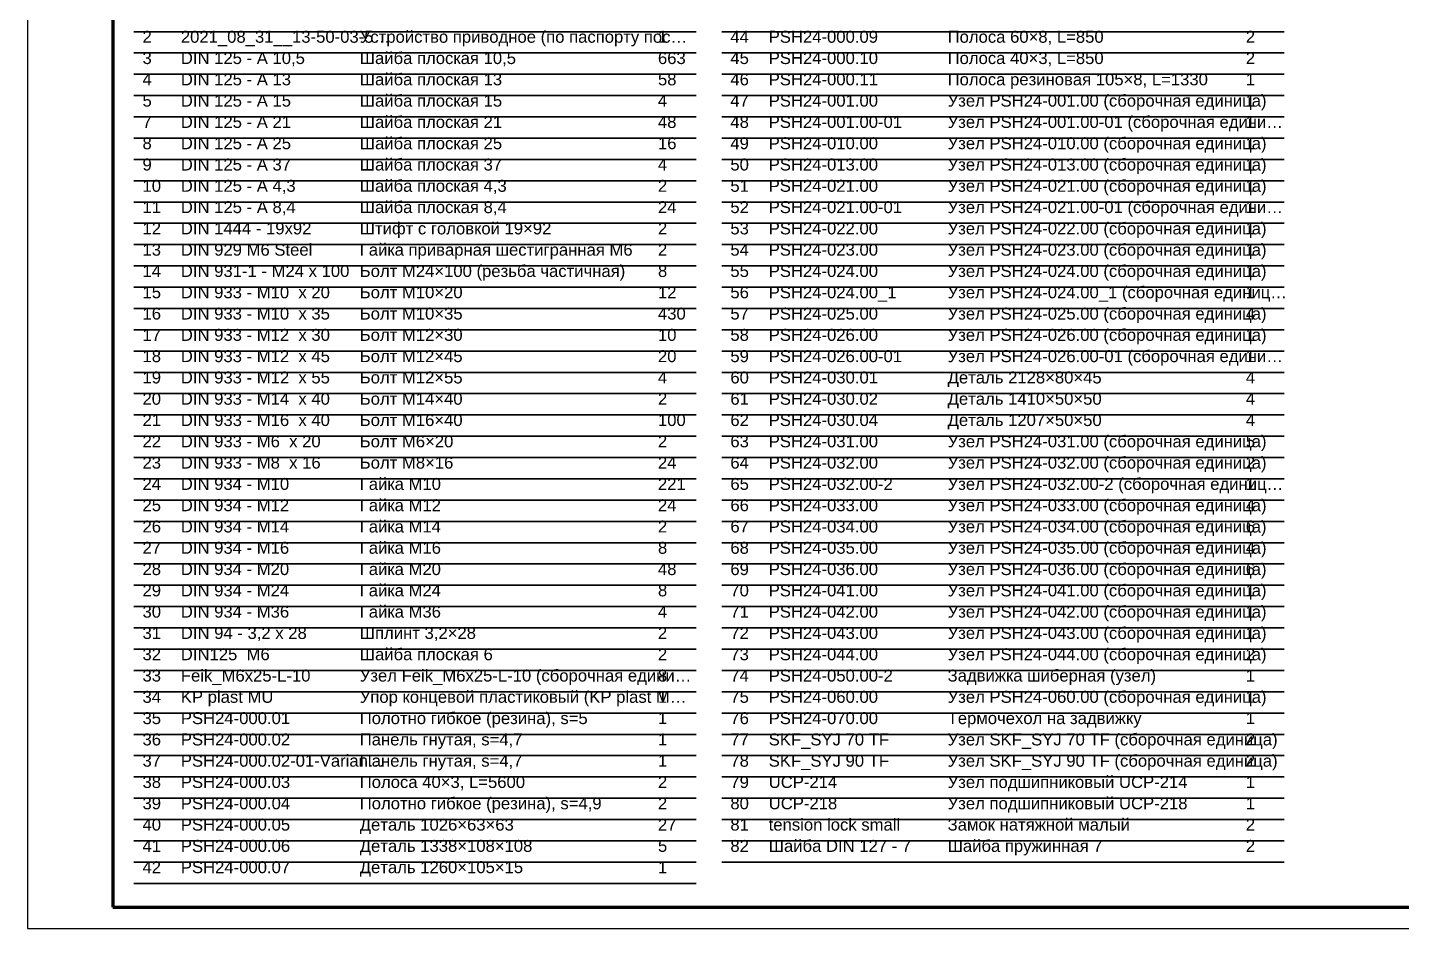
# Model space of a CAD drawing. Header units: millimetres. Extents: x 0 to 594, y 0 to 420.
# Drawn here: x 0 to 322.6, y 0 to 211.6 of the extents above; entities that cross this region are included whole.
import ezdxf

# ---------------------------------------------------------------- set-up
doc = ezdxf.new("R2010")
doc.units = ezdxf.units.MM
doc.styles.add('GOST', font='Arial')

msp = doc.modelspace()

# ---------------------------------------------------------------- linework, layer by layer
at = {"color": 8, "lineweight": 35}
for p, q in [((25, 210.6), (157, 210.6)), ((163, 210.6), (295, 210.6)), ((25, 205.6), (157, 205.6)), ((163, 205.6), (295, 205.6)), ((25, 200.6), (157, 200.6)), ((163, 200.6), (295, 200.6)), ((25, 195.6), (157, 195.6)), ((163, 195.6), (295, 195.6)), ((25, 190.6), (157, 190.6)), ((163, 190.6), (295, 190.6)), ((25, 185.6), (157, 185.6)), ((163, 185.6), (295, 185.6)), ((25, 180.6), (157, 180.6)), ((163, 180.6), (295, 180.6)), ((25, 175.6), (157, 175.6)), ((163, 175.6), (295, 175.6)), ((25, 170.6), (157, 170.6)), ((163, 170.6), (295, 170.6)), ((25, 165.6), (157, 165.6)), ((163, 165.6), (295, 165.6)), ((25, 160.6), (157, 160.6)), ((163, 160.6), (295, 160.6)), ((25, 155.6), (157, 155.6)), ((163, 155.6), (295, 155.6)), ((25, 150.6), (157, 150.6)), ((163, 150.6), (295, 150.6)), ((25, 145.6), (157, 145.6)), ((163, 145.6), (295, 145.6)), ((25, 140.6), (157, 140.6)), ((163, 140.6), (295, 140.6)), ((25, 135.6), (157, 135.6)), ((163, 135.6), (295, 135.6)), ((25, 130.6), (157, 130.6)), ((163, 130.6), (295, 130.6)), ((25, 125.6), (157, 125.6)), ((163, 125.6), (295, 125.6)), ((25, 120.6), (157, 120.6)), ((163, 120.6), (295, 120.6)), ((25, 115.6), (157, 115.6)), ((163, 115.6), (295, 115.6)), ((25, 110.6), (157, 110.6)), ((163, 110.6), (295, 110.6)), ((25, 105.6), (157, 105.6)), ((163, 105.6), (295, 105.6)), ((25, 100.6), (157, 100.6)), ((163, 100.6), (295, 100.6)), ((25, 95.6), (157, 95.6)), ((163, 95.6), (295, 95.6)), ((25, 90.6), (157, 90.6)), ((163, 90.6), (295, 90.6)), ((25, 85.6), (157, 85.6)), ((163, 85.6), (295, 85.6)), ((25, 80.6), (157, 80.6)), ((163, 80.6), (295, 80.6)), ((25, 75.6), (157, 75.6)), ((163, 75.6), (295, 75.6)), ((25, 70.6), (157, 70.6)), ((163, 70.6), (295, 70.6)), ((25, 65.6), (157, 65.6)), ((163, 65.6), (295, 65.6)), ((25, 60.6), (157, 60.6)), ((163, 60.6), (295, 60.6)), ((25, 55.6), (157, 55.6)), ((163, 55.6), (295, 55.6)), ((25, 50.6), (157, 50.6)), ((163, 50.6), (295, 50.6)), ((25, 45.6), (157, 45.6)), ((163, 45.6), (295, 45.6)), ((25, 40.6), (157, 40.6)), ((163, 40.6), (295, 40.6)), ((25, 35.6), (157, 35.6)), ((163, 35.6), (295, 35.6)), ((25, 30.6), (157, 30.6)), ((163, 30.6), (295, 30.6)), ((25, 25.6), (157, 25.6)), ((163, 25.6), (295, 25.6)), ((25, 20.6), (157, 20.6)), ((163, 20.6), (295, 20.6)), ((25, 15.6), (157, 15.6)), ((163, 15.6), (295, 15.6)), ((25, 10.6), (157, 10.6))]:
    msp.add_line(p, q, dxfattribs=at)
at = {"color": 7, "lineweight": 25}
msp.add_lwpolyline([(0, 0), (594, 0), (594, 420), (0, 420)], close=True, dxfattribs=at)
at = {"color": 7, "lineweight": 70}
msp.add_lwpolyline([(20, 5), (589, 5), (589, 415), (20, 415)], close=True, dxfattribs=at)

# ---------------------------------------------------------------- texts
at = {"color": 3, "style": 'GOST'}
for s, p in [('2', (27, 208)), ('2021_08_31__13-50-03-5…', (36, 208)), ('Устройство приводное (по паспорту пос…', (78, 208)), ('1', (148, 208)), ('44', (165, 208)), ('PSH24-000.09', (174, 208)), ('Полоса 60×8, L=850', (216, 208)), ('2', (286, 208)), ('3', (27, 203)), ('DIN 125 - A 10,5', (36, 203)), ('Шайба плоская 10,5', (78, 203)), ('663', (148, 203)), ('45', (165, 203)), ('PSH24-000.10', (174, 203)), ('Полоса 40×3, L=850', (216, 203)), ('2', (286, 203)), ('4', (27, 198)), ('DIN 125 - A 13', (36, 198)), ('Шайба плоская 13', (78, 198)), ('58', (148, 198)), ('46', (165, 198)), ('PSH24-000.11', (174, 198)), ('Полоса резиновая 105×8, L=1330', (216, 198)), ('1', (286, 198)), ('5', (27, 193)), ('DIN 125 - A 15', (36, 193)), ('Шайба плоская 15', (78, 193)), ('4', (148, 193)), ('47', (165, 193)), ('PSH24-001.00', (174, 193)), ('Узел PSH24-001.00 (сборочная единица)', (216, 193)), ('1', (286, 193)), ('7', (27, 188)), ('DIN 125 - A 21', (36, 188)), ('Шайба плоская 21', (78, 188)), ('48', (148, 188)), ('48', (165, 188)), ('PSH24-001.00-01', (174, 188)), ('Узел PSH24-001.00-01 (сборочная едини…', (216, 188)), ('1', (286, 188)), ('8', (27, 183)), ('DIN 125 - A 25', (36, 183)), ('Шайба плоская 25', (78, 183)), ('16', (148, 183)), ('49', (165, 183)), ('PSH24-010.00', (174, 183)), ('Узел PSH24-010.00 (сборочная единица)', (216, 183)), ('1', (286, 183)), ('9', (27, 178)), ('DIN 125 - A 37', (36, 178)), ('Шайба плоская 37', (78, 178)), ('4', (148, 178)), ('50', (165, 178)), ('PSH24-013.00', (174, 178)), ('Узел PSH24-013.00 (сборочная единица)', (216, 178)), ('1', (286, 178)), ('10', (27, 173)), ('DIN 125 - A 4,3', (36, 173)), ('Шайба плоская 4,3', (78, 173)), ('2', (148, 173)), ('51', (165, 173)), ('PSH24-021.00', (174, 173)), ('Узел PSH24-021.00 (сборочная единица)', (216, 173)), ('1', (286, 173)), ('Шайба плоская 8,4', (78, 168)), ('Узел PSH24-021.00-01 (сборочная едини…', (216, 168)), ('11', (27, 168)), ('DIN 125 - A 8,4', (36, 168)), ('24', (148, 168)), ('52', (165, 168)), ('PSH24-021.00-01', (174, 168)), ('1', (286, 168)), ('12', (27, 163)), ('DIN 1444 - 19x92', (36, 163)), ('Штифт с головкой 19×92', (78, 163)), ('2', (148, 163)), ('53', (165, 163)), ('PSH24-022.00', (174, 163)), ('Узел PSH24-022.00 (сборочная единица)', (216, 163)), ('1', (286, 163)), ('13', (27, 158)), ('DIN 929 M6 Steel', (36, 158)), ('Гайка приварная шестигранная М6', (78, 158)), ('2', (148, 158)), ('54', (165, 158)), ('PSH24-023.00', (174, 158)), ('Узел PSH24-023.00 (сборочная единица)', (216, 158)), ('1', (286, 158)), ('14', (27, 153)), ('DIN 931-1 - M24 x 100', (36, 153)), ('Болт М24×100 (резьба частичная)', (78, 153)), ('8', (148, 153)), ('55', (165, 153)), ('PSH24-024.00', (174, 153)), ('Узел PSH24-024.00 (сборочная единица)', (216, 153)), ('1', (286, 153)), ('15', (27, 148)), ('DIN 933 - M10  x 20', (36, 148)), ('Болт М10×20', (78, 148)), ('12', (148, 148)), ('56', (165, 148)), ('PSH24-024.00_1', (174, 148)), ('Узел PSH24-024.00_1 (сборочная единиц…', (216, 148)), ('1', (286, 148)), ('16', (27, 143)), ('DIN 933 - M10  x 35', (36, 143)), ('Болт М10×35', (78, 143)), ('430', (148, 143)), ('57', (165, 143)), ('PSH24-025.00', (174, 143)), ('Узел PSH24-025.00 (сборочная единица)', (216, 143)), ('4', (286, 143)), ('17', (27, 138)), ('DIN 933 - M12  x 30', (36, 138)), ('Болт М12×30', (78, 138)), ('10', (148, 138)), ('58', (165, 138)), ('PSH24-026.00', (174, 138)), ('Узел PSH24-026.00 (сборочная единица)', (216, 138)), ('1', (286, 138)), ('18', (27, 133)), ('DIN 933 - M12  x 45', (36, 133)), ('Болт М12×45', (78, 133)), ('20', (148, 133)), ('59', (165, 133)), ('PSH24-026.00-01', (174, 133)), ('Узел PSH24-026.00-01 (сборочная едини…', (216, 133)), ('1', (286, 133)), ('19', (27, 128)), ('DIN 933 - M12  x 55', (36, 128)), ('Болт М12×55', (78, 128)), ('4', (148, 128)), ('60', (165, 128)), ('PSH24-030.01', (174, 128)), ('Деталь 2128×80×45', (216, 128)), ('4', (286, 128)), ('20', (27, 123)), ('DIN 933 - M14  x 40', (36, 123)), ('Болт М14×40', (78, 123)), ('2', (148, 123)), ('61', (165, 123)), ('PSH24-030.02', (174, 123)), ('Деталь 1410×50×50', (216, 123)), ('4', (286, 123)), ('21', (27, 118)), ('DIN 933 - M16  x 40', (36, 118)), ('Болт М16×40', (78, 118)), ('100', (148, 118)), ('62', (165, 118)), ('PSH24-030.04', (174, 118)), ('Деталь 1207×50×50', (216, 118)), ('4', (286, 118)), ('22', (27, 113)), ('DIN 933 - M6  x 20', (36, 113)), ('Болт М6×20', (78, 113)), ('2', (148, 113)), ('63', (165, 113)), ('PSH24-031.00', (174, 113)), ('Узел PSH24-031.00 (сборочная единица)', (216, 113)), ('5', (286, 113)), ('23', (27, 108)), ('DIN 933 - M8  x 16', (36, 108)), ('Болт М8×16', (78, 108)), ('24', (148, 108)), ('64', (165, 108)), ('PSH24-032.00', (174, 108)), ('Узел PSH24-032.00 (сборочная единица)', (216, 108)), ('2', (286, 108)), ('24', (27, 103)), ('DIN 934 - M10', (36, 103)), ('Гайка М10', (78, 103)), ('221', (148, 103)), ('65', (165, 103)), ('PSH24-032.00-2', (174, 103)), ('Узел PSH24-032.00-2 (сборочная единиц…', (216, 103)), ('1', (286, 103)), ('25', (27, 98)), ('DIN 934 - M12', (36, 98)), ('Гайка М12', (78, 98)), ('24', (148, 98)), ('66', (165, 98)), ('PSH24-033.00', (174, 98)), ('Узел PSH24-033.00 (сборочная единица)', (216, 98)), ('4', (286, 98)), ('26', (27, 93)), ('DIN 934 - M14', (36, 93)), ('Гайка М14', (78, 93)), ('2', (148, 93)), ('67', (165, 93)), ('PSH24-034.00', (174, 93)), ('Узел PSH24-034.00 (сборочная единица)', (216, 93)), ('6', (286, 93)), ('27', (27, 88)), ('DIN 934 - M16', (36, 88)), ('Гайка М16', (78, 88)), ('8', (148, 88)), ('68', (165, 88)), ('PSH24-035.00', (174, 88)), ('Узел PSH24-035.00 (сборочная единица)', (216, 88)), ('4', (286, 88)), ('28', (27, 83)), ('DIN 934 - M20', (36, 83)), ('Гайка М20', (78, 83)), ('48', (148, 83)), ('69', (165, 83)), ('PSH24-036.00', (174, 83)), ('Узел PSH24-036.00 (сборочная единица)', (216, 83)), ('6', (286, 83)), ('29', (27, 78)), ('DIN 934 - M24', (36, 78)), ('Гайка М24', (78, 78)), ('8', (148, 78)), ('70', (165, 78)), ('PSH24-041.00', (174, 78)), ('Узел PSH24-041.00 (сборочная единица)', (216, 78)), ('1', (286, 78)), ('30', (27, 73)), ('DIN 934 - M36', (36, 73)), ('Гайка М36', (78, 73)), ('4', (148, 73)), ('71', (165, 73)), ('PSH24-042.00', (174, 73)), ('Узел PSH24-042.00 (сборочная единица)', (216, 73)), ('1', (286, 73)), ('Узел PSH24-043.00 (сборочная единица)', (216, 68)), ('31', (27, 68)), ('DIN 94 - 3,2 x 28', (36, 68)), ('Шплинт 3,2×28', (78, 68)), ('2', (148, 68)), ('72', (165, 68)), ('PSH24-043.00', (174, 68)), ('1', (286, 68)), ('32', (27, 63)), ('DIN125  M6', (36, 63)), ('Шайба плоская 6', (78, 63)), ('2', (148, 63)), ('73', (165, 63)), ('PSH24-044.00', (174, 63)), ('Узел PSH24-044.00 (сборочная единица)', (216, 63)), ('2', (286, 63)), ('33', (27, 58)), ('Feik_M6x25-L-10', (36, 58)), ('Узел Feik_M6x25-L-10 (сборочная едини…', (78, 58)), ('8', (148, 58)), ('74', (165, 58)), ('PSH24-050.00-2', (174, 58)), ('Задвижка шиберная (узел)', (216, 58)), ('1', (286, 58)), ('34', (27, 53)), ('KP plast MU', (36, 53)), ('Упор концевой пластиковый (KP plast M…', (78, 53)), ('1', (148, 53)), ('75', (165, 53)), ('PSH24-060.00', (174, 53)), ('Узел PSH24-060.00 (сборочная единица)', (216, 53)), ('1', (286, 53)), ('35', (27, 48)), ('PSH24-000.01', (36, 48)), ('Полотно гибкое (резина), s=5', (78, 48)), ('1', (148, 48)), ('76', (165, 48)), ('PSH24-070.00', (174, 48)), ('Термочехол на задвижку', (216, 48)), ('1', (286, 48)), ('36', (27, 43)), ('PSH24-000.02', (36, 43)), ('Панель гнутая, s=4,7', (78, 43)), ('1', (148, 43)), ('77', (165, 43)), ('SKF_SYJ 70 TF', (174, 43)), ('Узел SKF_SYJ 70 TF (сборочная единица)', (216, 43)), ('2', (286, 43)), ('37', (27, 38)), ('PSH24-000.02-01-Varian…', (36, 38)), ('Панель гнутая, s=4,7', (78, 38)), ('1', (148, 38)), ('78', (165, 38)), ('SKF_SYJ 90 TF', (174, 38)), ('Узел SKF_SYJ 90 TF (сборочная единица)', (216, 38)), ('2', (286, 38)), ('38', (27, 33)), ('PSH24-000.03', (36, 33)), ('Полоса 40×3, L=5600', (78, 33)), ('2', (148, 33)), ('79', (165, 33)), ('UCP-214', (174, 33)), ('Узел подшипниковый UCP-214', (216, 33)), ('1', (286, 33)), ('39', (27, 28)), ('PSH24-000.04', (36, 28)), ('Полотно гибкое (резина), s=4,9', (78, 28)), ('2', (148, 28)), ('80', (165, 28)), ('UCP-218', (174, 28)), ('Узел подшипниковый UCP-218', (216, 28)), ('1', (286, 28)), ('40', (27, 23)), ('PSH24-000.05', (36, 23)), ('Деталь 1026×63×63', (78, 23)), ('27', (148, 23)), ('81', (165, 23)), ('tension lock small', (174, 23)), ('Замок натяжной малый', (216, 23)), ('2', (286, 23)), ('41', (27, 18)), ('PSH24-000.06', (36, 18)), ('Деталь 1338×108×108', (78, 18)), ('5', (148, 18)), ('82', (165, 18)), ('Шайба DIN 127 - 7', (174, 18)), ('Шайба пружинная 7', (216, 18)), ('2', (286, 18)), ('42', (27, 13)), ('PSH24-000.07', (36, 13)), ('Деталь 1260×105×15', (78, 13)), ('1', (148, 13))]:
    msp.add_text(s, height=2.8, dxfattribs=at).set_placement(p)

doc.saveas('drawing.dxf')
